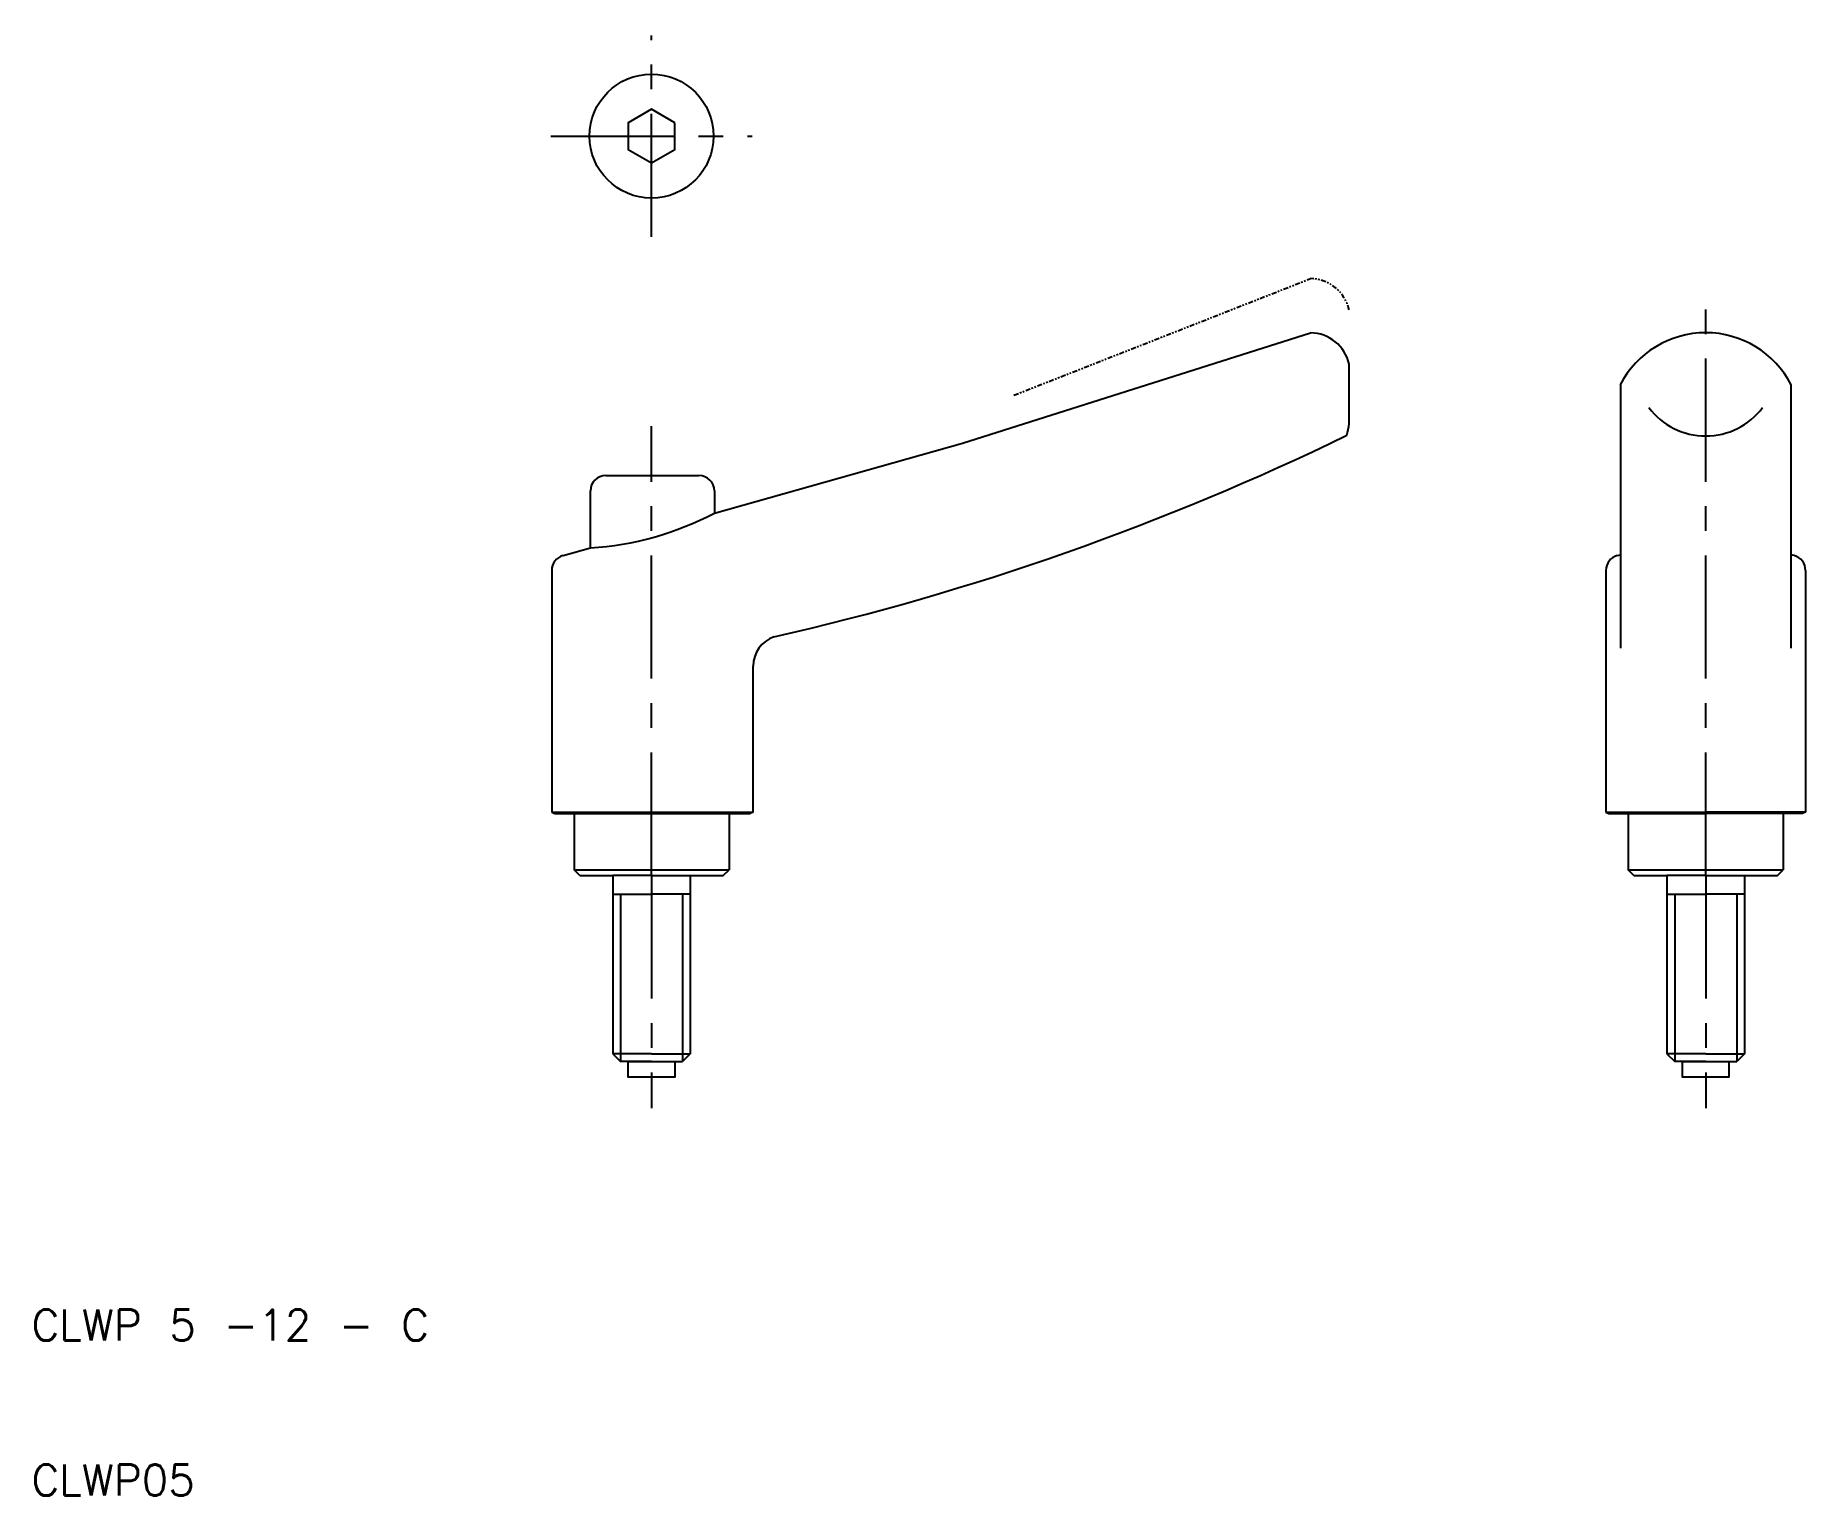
# Model space of a CAD drawing. Extents: x 10 to 124, y 10 to 104.
import ezdxf

# ---------------------------------------------------------------- set-up
doc = ezdxf.new("R2010")
doc.units = 0
doc.header["$LTSCALE"] = 0.25
doc.linetypes.add('CENTER', pattern=[50.8, 31.75, -6.35, 6.35, -6.35])
doc.linetypes.add('PHANTOM', pattern=[2.5, 1.25, -0.25, 0.25, -0.25, 0.25, -0.25])
doc.layers.get('0').update_dxf_attribs({"linetype": 'CONTINUOUS'})
doc.layers.add('CENTER', color=1, linetype='CENTER')
doc.styles.get("Standard").update_dxf_attribs({"font": 'TXT.shx'})

msp = doc.modelspace()

# ---------------------------------------------------------------- linework, layer by layer
at = {"color": 3, "linetype": 'PHANTOM'}
msp.add_line((73.38, 80.98), (92.51, 88.5), dxfattribs=at)
for p, q in [((70.06, 77.89), (92.51, 85)), ((95, 79.14), (95, 82.99)), ((112.5, 81.65), (112.5, 70.69)), ((123.5, 81.65), (123.5, 70.69)), ((54.06, 73.38), (70.06, 77.89)), ((47.06, 75.8), (53.06, 75.8)), ((46.06, 71.13), (46.06, 74.8)), ((54.06, 74.8), (54.06, 73.38)), ((44.29, 70.63), (46.06, 71.13)), ((43.56, 69.67), (43.56, 54.09)), ((111.56, 69.67), (111.56, 54.09)), ((112.29, 70.63), (112.5, 70.69)), ((112.5, 70.69), (112.5, 64.67)), ((123.5, 70.69), (123.5, 64.67)), ((123.71, 70.63), (123.5, 70.69)), ((124.44, 69.67), (124.44, 54.09)), ((56.56, 54.09), (56.56, 63.51)), ((43.56, 54.09), (56.56, 54.09)), ((43.56, 54.09), (43.76, 54)), ((43.76, 54), (45, 54)), ((45, 54), (55, 54)), ((45, 54), (45, 50.37)), ((55, 54), (56.36, 54)), ((55, 54), (55, 50.37)), ((56.56, 54.09), (56.36, 54)), ((111.56, 54.09), (118, 54.09)), ((111.56, 54.09), (111.76, 54)), ((111.76, 54), (113, 54)), ((113, 54), (118, 54)), ((113, 54), (113, 50.37)), ((124.44, 54.09), (118, 54.09)), ((123, 54), (118, 54)), ((124.24, 54), (123, 54)), ((123, 54), (123, 50.37)), ((124.44, 54.09), (124.24, 54)), ((45, 50.37), (55, 50.37)), ((45.37, 50), (45, 50.37)), ((54.63, 50), (55, 50.37)), ((113, 50.37), (123, 50.37)), ((113.37, 50), (113, 50.37)), ((122.63, 50), (123, 50.37)), ((45.37, 50), (47.5, 50)), ((47.5, 50), (47.5, 38.5)), ((50, 50), (47.5, 50)), ((50, 50), (52.5, 50)), ((52.5, 50), (52.5, 38.5)), ((52.5, 50), (54.63, 50)), ((113.37, 50), (115.5, 50)), ((115.5, 50), (115.5, 38.5)), ((118, 50), (115.5, 50)), ((118, 50), (120.5, 50)), ((120.5, 50), (120.5, 38.5)), ((120.5, 50), (122.63, 50)), ((47.5, 48.8), (50, 48.8)), ((52.5, 48.8), (50, 48.8)), ((115.5, 48.8), (118, 48.8)), ((120.5, 48.8), (118, 48.8)), ((47.5, 38.5), (48, 38)), ((50, 38.5), (47.5, 38.5)), ((50, 38), (48, 38)), ((50, 38.5), (52.5, 38.5)), ((50, 38), (52, 38)), ((52.5, 38.5), (52, 38)), ((115.5, 38.5), (116, 38)), ((118, 38.5), (115.5, 38.5)), ((118, 38), (116, 38)), ((118, 38.5), (120.5, 38.5)), ((118, 38), (120, 38)), ((120.5, 38.5), (120, 38))]:
    msp.add_line(p, q)
at = {"color": 3}
for p, q in [((48, 48.8), (48, 38)), ((52, 48.8), (52, 38)), ((116, 48.8), (116, 38)), ((120, 48.8), (120, 38))]:
    msp.add_line(p, q, dxfattribs=at)
at = {"color": 7, "linetype": 'CONTINUOUS'}
msp.add_lwpolyline([(51.5, 98.55), (50, 99.42), (48.5, 98.55), (48.5, 96.82), (50, 95.96), (51.5, 96.82)], close=True, dxfattribs=at)
for points in [[(48.5, 38), (51.5, 38), (51.5, 37), (48.5, 37)], [(116.5, 38), (119.5, 38), (119.5, 37), (116.5, 37)]]:
    msp.add_lwpolyline(points, close=True)
msp.add_circle((50, 97.69), 4, dxfattribs=at)
at = {"color": 3, "linetype": 'PHANTOM'}
msp.add_arc((92.48, 85.92), 2.58, 12.6317, 89.2795, dxfattribs=at)
for centre, radius, start, end in [((92.48, 82.42), 2.58, 12.6317, 89.2795), ((118, 78.81), 6.2, 27.3186, 152.6814), ((118, 82.95), 4.6, 216.9899, 323.0101), ((89.06, 79.95), 6, 345.017, 352.2759), ((19.91, 232.43), 171.3, 282.8123, 295.9457), ((47.06, 74.8), 1, 90, 180), ((53.06, 74.8), 1, 0, 90), ((44.83, 90.81), 19.72, 273.5609, 297.8886), ((44.56, 69.67), 1, 105.7247, 180), ((112.56, 69.67), 1, 105.7247, 180), ((123.44, 69.67), 1, 0, 74.2753), ((58.56, 63.51), 2, 109.379, 180)]:
    msp.add_arc(centre, radius, start, end)
at = {"layer": 'CENTER', "color": 1, "linetype": 'CENTER'}
for p, q in [((50, 91.19), (50, 104.19)), ((43.5, 97.69), (56.5, 97.69)), ((118, 50), (118, 88.1)), ((50, 50), (50, 78.99)), ((50, 50), (50, 35)), ((118, 50), (118, 35))]:
    msp.add_line(p, q, dxfattribs=at)

# ---------------------------------------------------------------- texts
for s, p in [('CLWP 5 -12 - C', (10, 20)), ('CLWP05', (10, 10))]:
    msp.add_text(s, height=2).set_placement(p)

doc.saveas('drawing.dxf')
